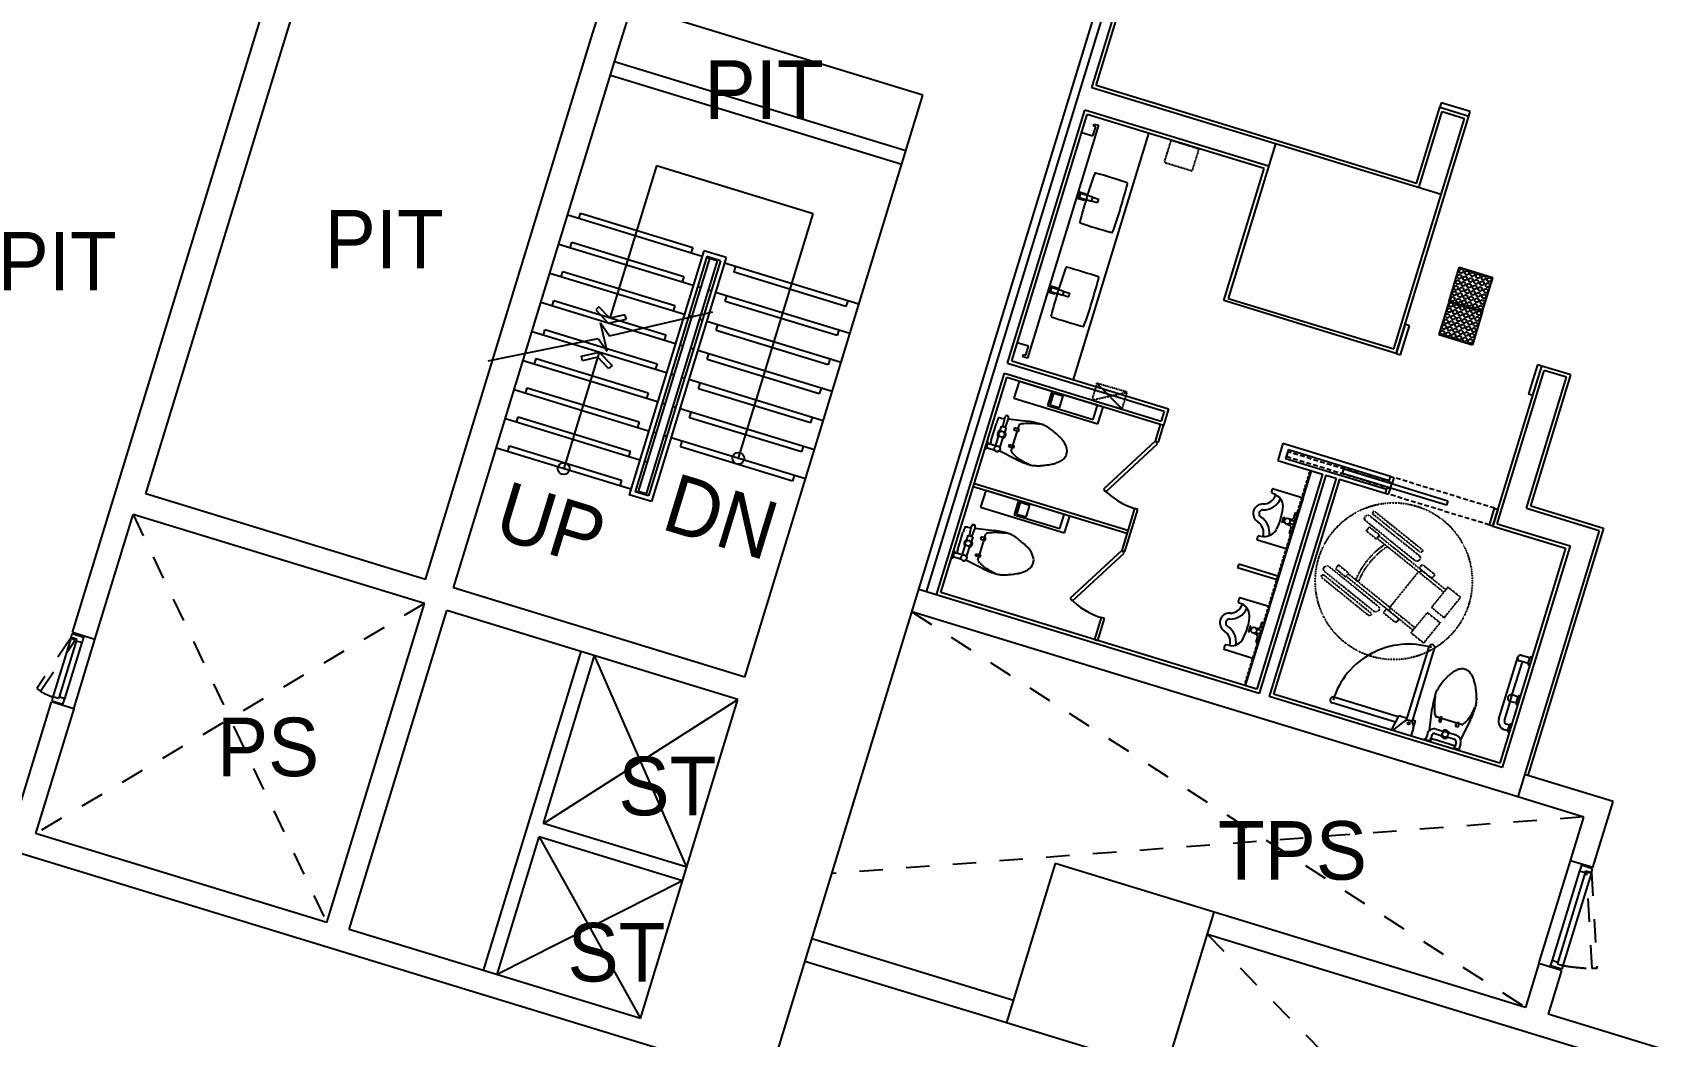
# Model space of a CAD drawing. Header units: millimetres. Extents: x -7718 to 421089, y 87466 to 341395.
# Drawn here: x 179445 to 193434, y 223315 to 231889 of the extents above; entities that cross this region are included whole.
import ezdxf
from ezdxf.enums import TextEntityAlignment as Align

# ---------------------------------------------------------------- set-up
doc = ezdxf.new("R2010")
doc.units = ezdxf.units.MM
doc.header["$LTSCALE"] = 200
doc.header["$MEASUREMENT"] = 0
for name, pattern in [('H0', [0.3, 0.2, -0.1]), ('HIDDEN', [2, 1, -1]), ('HIDDEN2', [0.188, 0.125, -0.063])]:
    doc.linetypes.add(name, pattern=pattern)
doc.layers.add('e-plan', color=9, linetype='CONTINUOUS')
doc.styles.add('kiahn', font='HY울릉도L.TTF')

msp = doc.modelspace()

# ---------------------------------------------------------------- linework, layer by layer
at = {"layer": 'e-plan'}
for p, q in [((179785, 226764), (182041, 234142)), ((180409, 227949), (181929, 232921)), ((188486, 231419), (188743, 232260)), ((188524, 231439), (188781, 232280)), ((184213, 231843), (184320, 232191)), ((184455, 231780), (184559, 232117)), ((187045, 231357), (184559, 232117)), ((185722, 222926), (188544, 232154)), ((187076, 227113), (188631, 232200)), ((182799, 227218), (184213, 231843)), ((183038, 227145), (184455, 231780)), ((186899, 230879), (184413, 231639)), ((186864, 230764), (184377, 231525)), ((190054, 230939), (188486, 231419)), ((191259, 230602), (188524, 231439)), ((185525, 226384), (187045, 231357)), ((191259, 230602), (191457, 231253)), ((191469, 231291), (191457, 231253)), ((191457, 231253), (191706, 231177)), ((191457, 231253), (191706, 231177)), ((191718, 231215), (191469, 231291)), ((187767, 229066), (188428, 231227)), ((187804, 229086), (188447, 231190)), ((189996, 230748), (188428, 231227)), ((189958, 230728), (188447, 231190)), ((188501, 231090), (188506, 231109)), ((188506, 231109), (188545, 231098)), ((191086, 229149), (191706, 231177)), ((191278, 230565), (191477, 231215)), ((191470, 230506), (191669, 231157)), ((191477, 231215), (191669, 231157)), ((191706, 231177), (191718, 231215)), ((188545, 231098), (187937, 229108)), ((188330, 228925), (188973, 231029)), ((188401, 231037), (188496, 231008)), ((188496, 231008), (188520, 231084)), ((188520, 231084), (188501, 231090)), ((184769, 230751), (184371, 229450)), ((186107, 230342), (184769, 230751)), ((189613, 229600), (189958, 230728)), ((188365, 230474), (188382, 230529)), ((188420, 230457), (188365, 230474)), ((188389, 230515), (188379, 230482)), ((188379, 230482), (188484, 230449)), ((188382, 230529), (188437, 230512)), ((188495, 230483), (188389, 230515)), ((188424, 230468), (188420, 230457)), ((188437, 230512), (188434, 230501)), ((188484, 230449), (188495, 230483)), ((188484, 230449), (188495, 230483)), ((188532, 230435), (188484, 230449)), ((188495, 230483), (188543, 230468)), ((188543, 230468), (188532, 230435)), ((185160, 229978), (184012, 230329)), ((184108, 230300), (184122, 230348)), ((184122, 230348), (185079, 230055)), ((185469, 228253), (186107, 230342)), ((185084, 229730), (183936, 230081)), ((184032, 230051), (184046, 230099)), ((184046, 230099), (185003, 229807)), ((185174, 230026), (184537, 227941)), ((185079, 230055), (185064, 230008)), ((185365, 229968), (185174, 230026)), ((183956, 229803), (183970, 229850)), ((183970, 229850), (184927, 229558)), ((185201, 229976), (184587, 227968)), ((185222, 229959), (184614, 227970)), ((185289, 229939), (184681, 227950)), ((185316, 229941), (184702, 227933)), ((185365, 229968), (184728, 227883)), ((185222, 229959), (185198, 229967)), ((185316, 229941), (185201, 229976)), ((185289, 229939), (185222, 229959)), ((186498, 229569), (185351, 229920)), ((185432, 229843), (185446, 229891)), ((191537, 229597), (191624, 229884)), ((191624, 229884), (191911, 229796)), ((191911, 229796), (191624, 229884)), ((191624, 229884), (191911, 229796)), ((185008, 229481), (183860, 229832)), ((185003, 229807), (184988, 229759)), ((185146, 229711), (185122, 229718)), ((186388, 229550), (185432, 229843)), ((188119, 229671), (188136, 229726)), ((188144, 229712), (188133, 229678)), ((188136, 229726), (188192, 229709)), ((188249, 229679), (188144, 229712)), ((188192, 229709), (188188, 229698)), ((191824, 229509), (191911, 229796)), ((184932, 229232), (183784, 229583)), ((183880, 229554), (183894, 229602)), ((183894, 229602), (184851, 229309)), ((185237, 229683), (185213, 229690)), ((186422, 229320), (185275, 229671)), ((185356, 229594), (185370, 229642)), ((186312, 229302), (185356, 229594)), ((186403, 229598), (186388, 229550)), ((188175, 229654), (188119, 229671)), ((188133, 229678), (188239, 229646)), ((188178, 229665), (188175, 229654)), ((188239, 229646), (188249, 229679)), ((188239, 229646), (188249, 229679)), ((188287, 229631), (188239, 229646)), ((188249, 229679), (188297, 229665)), ((188297, 229665), (188287, 229631)), ((191086, 229149), (189613, 229600)), ((191537, 229597), (191449, 229310)), ((191537, 229597), (191824, 229509)), ((191537, 229597), (191824, 229509)), ((184279, 229548), (184251, 229521)), ((184251, 229521), (184358, 229408)), ((184371, 229450), (184279, 229548)), ((184358, 229408), (184514, 229441)), ((184369, 229300), (185251, 229504)), ((184501, 229480), (184371, 229450)), ((184514, 229441), (184501, 229480)), ((184927, 229558), (184912, 229510)), ((185070, 229462), (185046, 229469)), ((185161, 229434), (185137, 229442)), ((191824, 229509), (191736, 229223)), ((184856, 228984), (183708, 229335)), ((183804, 229305), (183818, 229353)), ((183818, 229353), (184775, 229061)), ((184349, 229167), (184292, 229411)), ((184292, 229411), (184369, 229300)), ((184851, 229309), (184836, 229262)), ((186346, 229072), (185199, 229423)), ((185280, 229346), (185294, 229393)), ((186236, 229053), (185280, 229346)), ((186327, 229350), (186312, 229302)), ((191162, 229398), (191086, 229149)), ((191124, 229138), (191200, 229386)), ((191200, 229386), (191162, 229398)), ((191449, 229310), (191736, 229223)), ((191736, 229223), (191449, 229310)), ((191449, 229310), (191736, 229223)), ((183333, 229087), (184272, 229278)), ((184282, 229159), (183978, 228165)), ((184130, 229125), (184282, 229159)), ((184272, 229278), (184349, 229167)), ((184282, 229159), (184392, 229045)), ((184994, 229213), (184970, 229221)), ((185085, 229186), (185061, 229193)), ((186270, 228823), (185123, 229174)), ((187947, 229210), (187851, 229239)), ((187923, 229133), (187947, 229210)), ((191086, 229149), (191124, 229138)), ((184780, 228735), (183632, 229086)), ((183728, 229057), (183742, 229105)), ((183742, 229105), (184698, 228812)), ((184138, 229087), (184130, 229125)), ((184269, 229117), (184138, 229087)), ((184360, 229019), (184269, 229117)), ((184392, 229045), (184360, 229019)), ((184775, 229061), (184760, 229013)), ((185204, 229097), (185218, 229145)), ((186160, 228804), (185204, 229097)), ((186251, 229101), (186236, 229053)), ((187767, 229066), (189106, 228657)), ((187804, 229086), (189143, 228677)), ((187898, 229120), (187904, 229139)), ((187937, 229108), (187898, 229120)), ((187904, 229139), (187923, 229133)), ((191911, 227674), (192329, 229041)), ((192291, 229053), (192215, 228804)), ((192253, 228793), (192329, 229041)), ((192329, 229041), (192291, 229053)), ((192578, 228965), (192329, 229041)), ((184918, 228965), (184894, 228972)), ((185009, 228937), (184985, 228944)), ((186194, 228574), (185047, 228925)), ((185128, 228848), (185142, 228896)), ((187162, 227087), (187741, 228980)), ((187199, 227107), (187760, 228943)), ((187741, 228980), (189079, 228571)), ((189099, 228533), (187760, 228943)), ((187866, 228910), (187822, 228767)), ((188583, 228691), (187866, 228910)), ((191948, 227694), (192349, 229004)), ((192198, 227826), (192540, 228945)), ((192235, 227846), (192578, 228965)), ((192540, 228945), (192349, 229004)), ((184703, 228486), (183556, 228837)), ((183652, 228808), (183666, 228856)), ((183666, 228856), (184622, 228564)), ((184698, 228812), (184684, 228764)), ((186084, 228556), (185128, 228848)), ((186175, 228852), (186160, 228804)), ((187822, 228767), (188539, 228548)), ((188147, 228825), (188110, 228703)), ((188132, 228707), (188163, 228809)), ((188535, 228706), (188147, 228825)), ((188163, 228809), (188239, 228786)), ((188239, 228786), (188208, 228683)), ((192215, 228804), (192253, 228793)), ((184627, 228238), (183480, 228589)), ((183576, 228559), (183590, 228607)), ((183590, 228607), (184546, 228315)), ((184842, 228716), (184818, 228723)), ((184933, 228688), (184909, 228696)), ((186118, 228326), (184971, 228677)), ((185052, 228600), (185066, 228647)), ((186008, 228307), (185052, 228600)), ((186099, 228604), (186084, 228556)), ((187712, 228597), (187743, 228593)), ((187727, 228524), (187743, 228593)), ((187743, 228593), (187747, 228607)), ((187772, 228590), (187746, 228518)), ((187775, 228598), (187772, 228590)), ((187772, 228590), (187939, 228569)), ((188110, 228703), (188498, 228584)), ((188208, 228683), (188132, 228707)), ((188498, 228584), (188535, 228706)), ((188539, 228548), (188583, 228691)), ((189106, 228657), (189079, 228571)), ((189143, 228677), (189099, 228533)), ((184622, 228564), (184608, 228516)), ((184766, 228467), (184742, 228475)), ((187628, 228408), (187650, 228480)), ((187650, 228480), (187672, 228551)), ((187664, 228355), (187694, 228451)), ((187702, 228479), (187717, 228527)), ((187717, 228527), (187755, 228515)), ((187755, 228515), (187741, 228468)), ((187828, 228514), (187822, 228495)), ((187822, 228495), (187861, 228483)), ((187866, 228502), (187828, 228514)), ((187832, 228424), (187866, 228534)), ((187861, 228483), (187866, 228502)), ((189071, 228542), (189027, 228399)), ((189055, 228390), (189099, 228533)), ((189099, 228533), (189071, 228542)), ((184551, 227989), (183404, 228340)), ((183500, 228311), (183514, 228359)), ((183514, 228359), (184470, 228066)), ((184546, 228315), (184532, 228267)), ((184856, 228440), (184833, 228447)), ((186042, 228077), (184895, 228428)), ((184976, 228351), (184990, 228399)), ((185932, 228059), (184976, 228351)), ((186023, 228355), (186008, 228307)), ((187573, 228331), (187594, 228398)), ((187584, 228332), (187573, 228331)), ((187587, 228342), (187584, 228332)), ((187587, 228342), (187599, 228380)), ((187659, 228320), (187587, 228342)), ((187594, 228398), (187602, 228390)), ((187602, 228390), (187599, 228380)), ((187599, 228380), (187619, 228374)), ((187671, 228358), (187619, 228374)), ((187840, 228244), (187697, 228317)), ((187703, 228343), (187732, 228439)), ((187778, 228352), (187784, 228371)), ((187817, 228340), (187778, 228352)), ((187784, 228371), (187822, 228359)), ((187798, 228314), (187832, 228424)), ((187822, 228359), (187817, 228340)), ((189027, 228399), (188588, 227989)), ((188608, 227968), (189047, 228377)), ((189027, 228399), (189055, 228390)), ((189047, 228377), (189027, 228399)), ((190119, 228379), (190075, 228235)), ((191037, 228098), (190119, 228379)), ((190166, 228328), (190142, 228251)), ((190166, 228328), (191026, 228064)), ((184690, 228219), (184666, 228226)), ((190075, 228235), (190457, 228118)), ((190142, 228251), (191003, 227988)), ((184470, 228066), (184456, 228018)), ((185947, 228106), (185932, 228059)), ((187475, 228010), (187484, 228039)), ((187484, 228039), (188794, 227638)), ((189800, 226311), (190362, 228147)), ((190457, 228118), (189896, 226282)), ((190486, 228109), (189916, 226245)), ((190572, 228083), (190002, 226218)), ((190601, 228074), (190039, 226238)), ((190486, 228109), (190572, 228083)), ((190601, 228074), (190993, 227954)), ((190626, 228124), (190638, 228162)), ((191516, 227852), (190626, 228124)), ((190638, 228162), (191527, 227890)), ((191022, 228050), (191037, 228098)), ((191051, 228041), (191022, 228050)), ((191037, 228098), (191065, 228089)), ((191065, 228089), (191051, 228041)), ((182799, 227218), (180409, 227949)), ((184728, 227883), (184537, 227941)), ((184702, 227933), (184587, 227968)), ((184681, 227950), (184614, 227970)), ((187862, 227892), (187475, 228010)), ((187581, 227978), (187537, 227835)), ((188298, 227759), (187581, 227978)), ((187862, 227892), (187825, 227771)), ((188250, 227774), (187862, 227892)), ((188250, 227773), (187862, 227892)), ((188588, 227989), (188608, 227968)), ((190022, 227961), (190031, 227990)), ((190058, 227940), (190026, 227955)), ((190037, 227993), (190291, 227915)), ((190291, 227915), (190156, 227476)), ((191007, 228002), (190993, 227954)), ((190993, 227954), (191021, 227946)), ((191036, 227993), (191007, 228002)), ((191021, 227946), (191036, 227993)), ((191527, 227890), (191516, 227852)), ((179976, 226706), (180302, 227772)), ((182789, 227012), (180302, 227772)), ((187537, 227835), (188254, 227615)), ((187825, 227771), (188213, 227652)), ((187847, 227774), (187878, 227877)), ((187923, 227751), (187847, 227774)), ((187878, 227877), (187954, 227853)), ((187954, 227853), (187923, 227751)), ((188213, 227652), (188250, 227773)), ((188298, 227759), (188250, 227774)), ((188250, 227774), (188250, 227774)), ((188254, 227615), (188298, 227759)), ((188785, 227610), (188298, 227759)), ((188298, 227759), (188298, 227759)), ((188851, 227825), (188742, 227466)), ((188770, 227457), (188880, 227816)), ((188880, 227816), (188851, 227825)), ((190111, 227704), (190126, 227752)), ((190130, 227750), (190116, 227702)), ((190126, 227752), (190130, 227750)), ((190211, 227741), (190226, 227789)), ((190226, 227789), (190250, 227782)), ((191882, 227683), (191926, 227826)), ((191955, 227817), (191911, 227674)), ((191926, 227826), (191955, 227817)), ((192198, 227826), (192820, 227636)), ((192235, 227846), (192857, 227656)), ((187365, 227547), (187387, 227619)), ((187427, 227664), (187458, 227661)), ((187442, 227592), (187458, 227661)), ((187458, 227661), (187462, 227675)), ((187487, 227657), (187461, 227586)), ((187490, 227666), (187487, 227657)), ((187487, 227657), (187654, 227637)), ((188794, 227638), (188785, 227610)), ((190116, 227702), (190111, 227704)), ((190130, 227714), (190120, 227717)), ((190136, 227733), (190126, 227736)), ((190154, 227691), (190178, 227683)), ((190169, 227738), (190192, 227731)), ((190219, 227681), (190171, 227696)), ((190188, 227665), (190173, 227617)), ((190173, 227617), (190197, 227609)), ((190178, 227683), (190188, 227665)), ((190228, 227710), (190180, 227724)), ((190192, 227731), (190211, 227741)), ((191911, 227674), (191882, 227683)), ((191911, 227674), (192532, 227484)), ((191948, 227694), (192570, 227504)), ((192820, 227636), (192124, 225360)), ((192857, 227656), (192211, 225543)), ((187343, 227476), (187365, 227547)), ((187379, 227423), (187409, 227518)), ((187417, 227547), (187432, 227595)), ((187418, 227411), (187447, 227507)), ((187432, 227595), (187470, 227583)), ((187470, 227583), (187456, 227535)), ((187513, 227382), (187547, 227492)), ((187543, 227582), (187537, 227563)), ((187537, 227563), (187575, 227551)), ((187581, 227570), (187543, 227582)), ((187547, 227492), (187580, 227602)), ((187575, 227551), (187581, 227570)), ((189899, 227559), (189908, 227588)), ((190156, 227476), (189903, 227553)), ((189914, 227591), (189949, 227586)), ((192532, 227484), (191971, 225648)), ((192570, 227504), (191991, 225610)), ((187288, 227398), (187309, 227465)), ((187299, 227400), (187288, 227398)), ((187302, 227410), (187299, 227400)), ((187302, 227410), (187314, 227448)), ((187374, 227388), (187302, 227410)), ((187309, 227465), (187317, 227457)), ((187317, 227457), (187314, 227448)), ((187314, 227448), (187334, 227442)), ((187386, 227426), (187334, 227442)), ((187555, 227312), (187411, 227384)), ((187493, 227419), (187499, 227438)), ((187532, 227407), (187493, 227419)), ((187499, 227438), (187537, 227427)), ((187537, 227427), (187532, 227407)), ((188742, 227466), (188303, 227057)), ((188323, 227035), (188762, 227444)), ((188742, 227466), (188770, 227457)), ((188762, 227444), (188742, 227466)), ((189741, 227349), (189732, 227320)), ((190085, 227244), (189741, 227349)), ((189732, 227320), (190077, 227215)), ((190077, 227215), (190085, 227244)), ((185525, 226384), (183038, 227145)), ((189916, 226245), (187009, 227133)), ((189896, 226282), (187199, 227107)), ((188303, 227057), (188323, 227035)), ((189746, 227057), (189737, 227029)), ((190006, 226983), (189752, 227061)), ((181955, 224286), (182789, 227012)), ((182147, 224228), (182980, 226953)), ((185466, 226193), (182980, 226953)), ((192124, 225360), (186950, 226942)), ((189740, 227022), (189773, 227007)), ((189871, 226543), (190006, 226983)), ((188566, 226892), (188509, 226706)), ((188538, 226697), (188595, 226884)), ((188595, 226884), (188566, 226892)), ((189840, 226819), (189826, 226771)), ((189826, 226771), (189831, 226770)), ((189831, 226770), (189845, 226818)), ((189845, 226781), (189835, 226784)), ((189845, 226818), (189840, 226819)), ((189850, 226800), (189841, 226803)), ((189884, 226806), (189907, 226799)), ((189943, 226777), (189895, 226792)), ((189907, 226799), (189926, 226809)), ((189926, 226809), (189941, 226857)), ((189941, 226857), (189965, 226849)), ((179772, 226721), (179617, 226214)), ((179815, 226692), (179669, 226214)), ((179863, 226678), (179717, 226199)), ((179772, 226721), (179782, 226755)), ((179820, 226707), (179772, 226721)), ((179782, 226755), (179878, 226725)), ((179976, 226706), (179785, 226764)), ((179795, 226113), (179976, 226706)), ((179815, 226692), (179820, 226707)), ((179863, 226678), (179815, 226692)), ((179868, 226692), (179863, 226678)), ((179878, 226725), (179868, 226692)), ((188509, 226706), (188538, 226697)), ((189623, 226656), (189614, 226627)), ((189664, 226653), (189629, 226659)), ((189869, 226758), (189893, 226751)), ((189934, 226749), (189886, 226763)), ((189903, 226732), (189888, 226684)), ((189888, 226684), (189912, 226677)), ((189893, 226751), (189903, 226732)), ((183294, 223877), (184128, 226603)), ((183804, 225133), (184242, 226567)), ((185028, 224759), (184242, 226567)), ((189618, 226621), (189871, 226543)), ((179617, 226214), (179607, 226181)), ((179665, 226200), (179617, 226214)), ((179669, 226214), (179665, 226200)), ((179717, 226199), (179669, 226214)), ((191991, 225610), (190002, 226218)), ((191971, 225648), (190039, 226238)), ((179219, 224914), (179604, 226171)), ((179795, 226113), (179469, 225047)), ((179795, 226113), (179604, 226171)), ((179607, 226181), (179702, 226152)), ((179702, 226152), (179713, 226185)), ((179713, 226185), (179717, 226199)), ((183804, 225133), (185466, 226193)), ((184633, 223468), (185466, 226193)), ((192938, 225321), (192182, 225552)), ((192688, 225188), (192124, 225360)), ((192765, 224757), (192938, 225321)), ((185028, 224759), (183804, 225133)), ((192574, 224815), (192688, 225188)), ((181955, 224286), (179469, 225047)), ((183409, 223842), (183769, 225018)), ((183769, 225018), (184633, 223468)), ((184993, 224644), (183769, 225018)), ((185722, 222926), (179219, 224914)), ((192305, 223936), (192574, 224815)), ((192765, 224757), (192574, 224815)), ((192652, 224729), (192418, 223964)), ((192700, 224714), (192466, 223949)), ((192752, 224714), (192509, 223920)), ((192656, 224743), (192652, 224729)), ((192652, 224729), (192700, 224714)), ((192667, 224777), (192656, 224743)), ((192762, 224747), (192667, 224777)), ((192700, 224714), (192704, 224728)), ((192704, 224728), (192752, 224714)), ((192752, 224714), (192762, 224747)), ((184993, 224644), (183409, 223842)), ((192191, 223562), (189532, 224375)), ((184633, 223468), (182147, 224228)), ((186096, 224150), (187818, 223623)), ((186096, 224150), (187818, 223623)), ((193184, 223049), (189474, 224184)), ((186038, 223958), (187759, 223432)), ((186038, 223958), (187759, 223432)), ((192305, 223936), (192191, 223562)), ((192496, 223877), (192305, 223936)), ((192496, 223877), (192382, 223504)), ((192403, 223916), (192414, 223949)), ((192499, 223887), (192403, 223916)), ((192414, 223949), (192418, 223964)), ((192418, 223964), (192466, 223949)), ((192466, 223949), (192462, 223935)), ((192462, 223935), (192509, 223920)), ((192509, 223920), (192499, 223887)), ((193434, 223182), (192382, 223504))]:
    msp.add_line(p, q, dxfattribs=at)
at = {"layer": 'e-plan', "linetype": 'HIDDEN2', "ltscale": 0.005}
for p, q in [((189109, 230789), (189165, 230971)), ((189165, 230971), (189401, 230898)), ((189401, 230898), (189345, 230717)), ((189333, 230710), (189116, 230776)), ((188530, 228894), (188487, 228750)), ((188789, 228818), (188530, 228894)), ((188487, 228750), (188746, 228674)), ((188746, 228674), (188789, 228818))]:
    msp.add_line(p, q, dxfattribs=at)
at = {"layer": 'e-plan', "ltscale": 0.5}
for p, q in [((190054, 230939), (189651, 229619)), ((191470, 230506), (190054, 230939)), ((191066, 229187), (191470, 230506)), ((189651, 229619), (191066, 229187)), ((188174, 224790), (187759, 223432)), ((189532, 224375), (188174, 224790)), ((189117, 223017), (189532, 224375)), ((187759, 223432), (189117, 223017))]:
    msp.add_line(p, q, dxfattribs=at)
at = {"layer": 'e-plan', "linetype": 'HIDDEN2', "ltscale": 0.02}
for p, q in [((188746, 228674), (188530, 228894)), ((188487, 228750), (188789, 228818))]:
    msp.add_line(p, q, dxfattribs=at)
at = {"layer": 'e-plan', "linetype": 'H0'}
for p, q in [((190160, 228308), (190148, 228270)), ((191049, 228037), (190160, 228308)), ((190148, 228270), (191037, 227998)), ((191037, 227998), (191049, 228037)), ((191926, 227826), (191065, 228089)), ((191882, 227683), (191021, 227946))]:
    msp.add_line(p, q, dxfattribs=at)
at = {"layer": 'e-plan', "linetype": 'HIDDEN2', "ltscale": 0.01}
msp.add_line((189791, 226314), (190352, 228150), dxfattribs=at)
at = {"layer": 'e-plan', "linetype": 'HIDDEN'}
for p, q in [((180302, 227772), (181955, 224286)), ((182789, 227012), (179469, 225047)), ((186950, 226942), (192191, 223562)), ((179772, 226721), (179478, 226287)), ((179511, 226263), (179803, 226697)), ((179803, 226697), (179772, 226721)), ((179478, 226287), (179511, 226263)), ((192685, 225189), (186266, 224705)), ((192712, 224711), (192752, 224714)), ((192760, 223894), (192712, 224711)), ((192752, 224714), (192800, 223895)), ((189474, 224184), (192553, 221047)), ((192800, 223895), (192760, 223894))]:
    msp.add_line(p, q, dxfattribs=at)
at = {"layer": 'e-plan', "linetype": 'HIDDEN', "ltscale": 0.001}
for p, q in [((190861, 227761), (191281, 227423)), ((191287, 227453), (190890, 227774)), ((190907, 227796), (191305, 227475)), ((191246, 227379), (190826, 227718)), ((190856, 227667), (190830, 227634)), ((190830, 227634), (190917, 227564)), ((190943, 227597), (190856, 227667)), ((190917, 227564), (190943, 227597)), ((191276, 227284), (190921, 227570)), ((190939, 227591), (191293, 227305)), ((190568, 227309), (190594, 227342)), ((190594, 227342), (190681, 227272)), ((191289, 227322), (191302, 227338)), ((191317, 227340), (191409, 227266)), ((190452, 227233), (190850, 226911)), ((190867, 226933), (190470, 227254)), ((190476, 227285), (190896, 226946)), ((190931, 226989), (190511, 227328)), ((190654, 227239), (190568, 227309)), ((190681, 227272), (190654, 227239)), ((190659, 227245), (191013, 226959)), ((191031, 226980), (190676, 227266)), ((191276, 227284), (191031, 226980)), ((191276, 227284), (191492, 227109)), ((191382, 227233), (191290, 227307)), ((191293, 227305), (191510, 227130)), ((191410, 227251), (191397, 227235)), ((191527, 227152), (191387, 226979)), ((191496, 226891), (191636, 227065)), ((191636, 227065), (191527, 227152)), ((190996, 226959), (190983, 226943)), ((190984, 226928), (191076, 226854)), ((191103, 226886), (191011, 226961)), ((191013, 226959), (191230, 226784)), ((191031, 226980), (191247, 226805)), ((191212, 226762), (191352, 226935)), ((191352, 226935), (191461, 226848)), ((191387, 226979), (191496, 226891)), ((191091, 226855), (191104, 226872)), ((191321, 226675), (191461, 226848)), ((191212, 226762), (191321, 226675))]:
    msp.add_line(p, q, dxfattribs=at)
at = {"layer": 'e-plan', "ltscale": 400}
for p, q in [((191174, 226015), (191366, 226643)), ((191222, 226000), (191414, 226628)), ((191962, 226027), (192123, 226553)), ((192077, 226234), (192163, 226514)), ((192213, 226499), (192139, 226522)), ((192228, 226547), (192154, 226569)), ((192213, 226499), (192228, 226547)), ((191102, 226044), (190554, 226211)), ((192059, 226173), (192077, 226234)), ((192126, 226212), (192080, 226233)), ((192110, 226161), (192127, 226215)), ((191079, 225999), (190540, 226164)), ((191370, 225928), (191394, 226117)), ((192010, 226012), (192059, 226173)), ((192111, 226164), (192061, 226172)), ((191108, 226055), (191044, 225931)), ((191058, 225927), (191153, 226005)), ((191108, 226055), (191180, 226033)), ((191233, 225952), (191211, 225880)), ((191227, 226019), (191251, 226011)), ((191233, 225952), (191251, 226011)), ((191427, 225939), (191495, 225919)), ((191539, 226010), (191429, 226043)), ((191460, 226044), (191449, 226006)), ((191449, 226006), (191468, 226000)), ((191479, 226038), (191460, 226044)), ((191468, 226000), (191479, 226038)), ((191649, 225976), (191539, 226010)), ((191592, 225962), (191604, 226000)), ((191611, 225956), (191592, 225962)), ((191604, 226000), (191623, 225995)), ((191623, 225995), (191611, 225956)), ((191719, 226018), (191634, 225852)), ((192038, 225925), (192012, 225933)), ((192053, 225973), (192026, 225981)), ((192038, 225925), (192053, 225973)), ((191328, 225855), (191320, 225847)), ((191337, 225852), (191328, 225855)), ((191352, 225900), (191337, 225852)), ((191337, 225852), (191376, 225840)), ((191376, 225840), (191382, 225860)), ((191385, 225837), (191376, 225840)), ((191390, 225888), (191382, 225860)), ((191387, 225826), (191385, 225837)), ((191483, 225828), (191411, 225850)), ((191415, 225901), (191483, 225880)), ((191555, 225806), (191483, 225828)), ((191584, 225850), (191512, 225872)), ((191595, 225888), (191524, 225910)), ((191582, 225777), (191589, 225797)), ((191597, 225825), (191589, 225797)), ((191635, 225813), (191621, 225765)), ((191565, 225772), (191573, 225780)), ((191573, 225780), (191582, 225777)), ((191621, 225765), (191582, 225777)), ((191621, 225765), (191630, 225762)), ((191630, 225762), (191632, 225751))]:
    msp.add_line(p, q, dxfattribs=at)
at = {"layer": 'e-plan'}
for centre, radius in [((191641, 229853), 17.5), ((191689, 229838), 17.5), ((191597, 229709), 17.5), ((191612, 229757), 17.5), ((191626, 229805), 17.5), ((191645, 229695), 17.5), ((191660, 229743), 17.5), ((191674, 229790), 17.5), ((191707, 229728), 17.5), ((191722, 229776), 17.5), ((191737, 229824), 17.5), ((191755, 229713), 17.5), ((191770, 229761), 17.5), ((191785, 229809), 17.5), ((191803, 229699), 17.5), ((191818, 229747), 17.5), ((191832, 229794), 17.5), ((191866, 229732), 17.5), ((191880, 229780), 17.5), ((191553, 229566), 17.5), ((191568, 229614), 17.5), ((191583, 229662), 17.5), ((191601, 229551), 17.5), ((191616, 229599), 17.5), ((191630, 229647), 17.5), ((191664, 229585), 17.5), ((191678, 229632), 17.5), ((191693, 229680), 17.5), ((191711, 229570), 17.5), ((191726, 229618), 17.5), ((191741, 229666), 17.5), ((191759, 229555), 17.5), ((191774, 229603), 17.5), ((191788, 229651), 17.5), ((191822, 229588), 17.5), ((191836, 229636), 17.5), ((191851, 229684), 17.5), ((191510, 229422), 17.5), ((191524, 229470), 17.5), ((191539, 229518), 17.5), ((191572, 229456), 17.5), ((191587, 229503), 17.5), ((191620, 229441), 17.5), ((191634, 229489), 17.5), ((191649, 229537), 17.5), ((191668, 229426), 17.5), ((191682, 229474), 17.5), ((191697, 229522), 17.5), ((191715, 229412), 17.5), ((191730, 229460), 17.5), ((191745, 229507), 17.5), ((191778, 229445), 17.5), ((191792, 229493), 17.5), ((191807, 229541), 17.5), ((191480, 229327), 17.5), ((191495, 229375), 17.5), ((191528, 229312), 17.5), ((191543, 229360), 17.5), ((191557, 229408), 17.5), ((191576, 229298), 17.5), ((191591, 229345), 17.5), ((191605, 229393), 17.5), ((191624, 229283), 17.5), ((191638, 229331), 17.5), ((191653, 229379), 17.5), ((191686, 229316), 17.5), ((191701, 229364), 17.5), ((191734, 229302), 17.5), ((191749, 229349), 17.5), ((191763, 229397), 17.5), ((191672, 229268), 17.5), ((191719, 229254), 17.5), ((187717, 228459), 25), ((187679, 228335), 25), ((183978, 228165), 50), ((185469, 228253), 50), ((190156, 227716), 25), ((187432, 227527), 25), ((187394, 227402), 25), ((189871, 226784), 25)]:
    msp.add_circle(centre, radius, dxfattribs=at)
at = {"layer": 'e-plan', "linetype": 'HIDDEN', "ltscale": 0.001}
msp.add_circle((191065, 227203), 670, dxfattribs=at)
at = {"layer": 'e-plan', "ltscale": 400}
for centre, radius in [((191192, 225990), 10), ((191504, 225895), 25)]:
    msp.add_circle(centre, radius, dxfattribs=at)
at = {"layer": 'e-plan'}
for centre, radius, start, end in [((192953, 229101), 4716, 160.3592, 162.9991), ((188516, 230685), 5, 74.6129, 160.3592), ((187178, 225824), 5047, 71.3852, 74.6129), ((184223, 231770), 4716, 340.3592, 345.6389), ((188787, 230602), 5, 345.6389, 71.3852), ((192953, 229101), 4716, 162.9991, 165.6389), ((188389, 230270), 5, 165.6389, 251.3852), ((189998, 235048), 5047, 251.3852, 254.6129), ((188660, 230187), 5, 254.6129, 340.3592), ((192707, 228298), 4716, 160.3592, 162.9991), ((188270, 229882), 5, 74.6129, 160.3592), ((186932, 225020), 5047, 71.3852, 74.6129), ((183978, 230967), 4716, 340.3592, 345.6389), ((188542, 229799), 5, 345.6389, 71.3852), ((192707, 228298), 4716, 162.9991, 165.6389), ((188143, 229467), 5, 165.6389, 251.3852), ((189753, 234245), 5047, 251.3852, 254.6129), ((188415, 229384), 5, 254.6129, 340.3592), ((188115, 228416), 463, 157.2894, 163), ((187692, 228593), 5.01, 100.0737, 157.2894), ((187695, 228578), 20, 87.0362, 100.0737), ((187683, 228347), 251, 83.3597, 87.0362), ((187761, 228603), 15, 339.6335, 166.3665), ((187717, 228459), 35, 107.8499, 218.1501), ((187717, 228459), 35, 287.8499, 38.1501), ((187877, 228530), 12.3, 118, 163), ((187897, 228493), 54.8, 97.0722, 118), ((187926, 228258), 291, 93.556, 97.0722), ((187943, 227986), 564, 91.0286, 93.556), ((187952, 227486), 1064, 88.9454, 91.0286), ((187843, 227800), 775, 77.7636, 82.8466), ((187957, 227722), 828, 86.5834, 88.9454), ((187991, 228305), 244, 77.3987, 86.5834), ((187913, 228126), 441, 71.0277, 77.7636), ((187958, 228257), 304, 64.2538, 71.0277), ((187997, 228338), 213, 56.1639, 64.2538), ((187862, 228136), 456, 54.5651, 56.1639), ((187543, 227688), 1007, 53.4892, 54.5651), ((187807, 228045), 562, 49.0375, 53.4892), ((187594, 227800), 887, 45.4927, 49.0375), ((188071, 228273), 463, 163, 167.3383), ((187679, 228335), 25, 216.1301, 314.0628), ((187802, 228313), 3.54, 163, 216.1301), ((187940, 228414), 174, 216.1301, 223.4325), ((188064, 228277), 217, 36.1301, 45.4927), ((188019, 228244), 273, 27.7808, 36.1301), ((188114, 228295), 165, 16.6901, 27.7808), ((188193, 228318), 82.6, 0.9901, 16.6901), ((188168, 228318), 108, 352.4623, 0.9901), ((188158, 228620), 475, 223.4325, 226.4349), ((188039, 228496), 303, 226.4349, 230.1947), ((188190, 228935), 775, 243.1534, 248.2364), ((187995, 228443), 234, 230.1947, 237.0546), ((188194, 228749), 599, 237.0546, 241.3435), ((188066, 228626), 441, 248.2364, 254.9723), ((188068, 228519), 337, 241.3435, 248.6013), ((188030, 228492), 304, 254.9723, 261.7462), ((188017, 228403), 213, 261.7462, 269.8361), ((188018, 228646), 456, 269.8361, 271.4349), ((188004, 229196), 1007, 271.4349, 272.5108), ((188024, 228753), 562, 272.5108, 276.9625), ((187984, 229075), 887, 276.9625, 280.5073), ((188106, 228416), 217, 280.5073, 289.8699), ((188087, 228469), 273, 289.8699, 298.2192), ((188138, 228373), 165, 298.2192, 309.3099), ((188191, 228310), 82.6, 309.3099, 325.0099), ((188170, 228324), 108, 325.0099, 333.5377), ((188188, 228315), 87.7, 333.5377, 343), ((188188, 228315), 87.7, 343, 352.4623), ((189027, 228399), 600, 223, 253), ((189953, 227972), 159, 268.3921, 335.7797), ((189953, 227972), 109, 268.3921, 343), ((190027, 227959), 5, 163, 253), ((190036, 227988), 5, 73, 163), ((190012, 227842), 108, 351.077, 64.8699), ((189948, 227780), 83, 88.3921, 237.6079), ((189948, 227780), 33, 88.3921, 237.6079), ((189845, 227618), 159, 351.3981, 57.6079), ((189179, 227973), 951, 345.4153, 351.077), ((187830, 227484), 463, 157.2894, 163), ((187407, 227660), 5.01, 100.0737, 157.2894), ((187410, 227646), 20, 87.0362, 100.0737), ((187398, 227415), 251, 83.3597, 87.0362), ((187476, 227671), 15, 339.6335, 166.3665), ((187592, 227598), 12.3, 118, 163), ((187612, 227561), 54.8, 97.0722, 118), ((187641, 227326), 291, 93.556, 97.0722), ((187658, 227054), 564, 91.0286, 93.556), ((187667, 226554), 1064, 88.9454, 91.0286), ((187557, 226868), 775, 77.7636, 82.8466), ((187672, 226790), 828, 86.5834, 88.9454), ((187706, 227372), 244, 77.3987, 86.5834), ((187628, 227194), 441, 71.0277, 77.7636), ((187673, 227324), 304, 64.2538, 71.0277), ((189845, 227618), 109, 343, 57.6079), ((189958, 227707), 122, 265.9608, 330.0924), ((189758, 227822), 352, 330.0924, 345.4153), ((187786, 227340), 463, 163, 167.3383), ((187432, 227527), 35, 107.8499, 218.1501), ((187432, 227527), 35, 287.8499, 38.1501), ((187712, 227406), 213, 56.1639, 64.2538), ((187577, 227204), 456, 54.5651, 56.1639), ((187258, 226755), 1007, 53.4892, 54.5651), ((187522, 227112), 562, 49.0375, 53.4892), ((187309, 226867), 887, 45.4927, 49.0375), ((187779, 227345), 217, 36.1301, 45.4927), ((187734, 227312), 273, 27.7808, 36.1301), ((189904, 227558), 5, 163, 253), ((189914, 227585), 5.89, 81.1301, 154.8699), ((187394, 227402), 25, 216.1301, 314.0628), ((187517, 227381), 3.54, 163, 216.1301), ((187655, 227481), 174, 216.1301, 223.4325), ((187873, 227688), 475, 223.4325, 226.4349), ((187754, 227563), 303, 226.4349, 230.1947), ((187710, 227511), 234, 230.1947, 237.0546), ((187906, 227377), 82.6, 309.3099, 325.0099), ((187885, 227392), 108, 325.0099, 333.5377), ((187829, 227362), 165, 16.6901, 27.7808), ((187903, 227383), 87.7, 333.5377, 343), ((187908, 227386), 82.6, 0.9901, 16.6901), ((187903, 227383), 87.7, 343, 352.4623), ((187883, 227385), 108, 352.4623, 0.9901), ((187904, 228003), 775, 243.1534, 248.2364), ((187909, 227817), 599, 237.0546, 241.3435), ((187781, 227693), 441, 248.2364, 254.9723), ((187783, 227587), 337, 241.3435, 248.6013), ((187745, 227560), 304, 254.9723, 261.7462), ((187732, 227470), 213, 261.7462, 269.8361), ((187733, 227713), 456, 269.8361, 271.4349), ((187719, 228264), 1007, 271.4349, 272.5108), ((187738, 227820), 562, 272.5108, 276.9625), ((187699, 228142), 887, 276.9625, 280.5073), ((187821, 227484), 217, 280.5073, 289.8699), ((187802, 227536), 273, 289.8699, 298.2192), ((187853, 227441), 165, 298.2192, 309.3099), ((188742, 227466), 600, 223, 253), ((189751, 227056), 5, 73, 163), ((189663, 226847), 83, 88.3921, 237.6079), ((189668, 227039), 159, 268.3921, 334.6019), ((189668, 227039), 109, 268.3921, 343), ((189743, 227028), 5.89, 171.1301, 244.8699), ((189712, 226902), 122, 355.9076, 60.0392), ((189560, 226685), 109, 343, 57.6079), ((189663, 226847), 33, 88.3921, 237.6079), ((189560, 226685), 159, 350.2203, 57.6079), ((188918, 227117), 951, 334.923, 340.5847), ((189482, 226918), 352, 340.5847, 355.9076), ((189628, 226654), 5, 73, 163), ((189681, 226760), 108, 261.1301, 334.923), ((191192, 225990), 675, 73, 163), ((189619, 226625), 5, 163, 253)]:
    msp.add_arc(centre, radius, start, end, dxfattribs=at)
at = {"layer": 'e-plan', "linetype": 'HIDDEN2', "ltscale": 0.005}
for centre, start, end in [((189119, 230786), 163, 253), ((189336, 230720), 253, 343)]:
    msp.add_arc(centre, 10, start, end, dxfattribs=at)
at = {"layer": 'e-plan', "linetype": 'HIDDEN', "ltscale": 0.001}
msp.add_arc((191022, 226969), 13.9, 231.0872, 51.0872, dxfattribs=at)
at = {"layer": 'e-plan', "ltscale": 400}
for centre, radius, start, end in [((191390, 226636), 25, 343, 163), ((192147, 226546), 25, 73, 253), ((192225, 226495), 12.5, 163, 253), ((192240, 226543), 12.5, 73, 163), ((191918, 225985), 562, 139.0375, 143.4892), ((192163, 225772), 887, 135.4927, 139.0375), ((191686, 226242), 217, 126.1301, 135.4927), ((191718, 226197), 273, 117.7808, 126.1301), ((191668, 226292), 165, 106.6901, 117.7808), ((191644, 226371), 82.6, 90.9901, 106.6901), ((191645, 226346), 108, 82.4623, 90.9901), ((191647, 226366), 87.7, 73, 82.4623), ((191647, 226366), 87.7, 63.5377, 73), ((191638, 226348), 108, 55.0099, 63.5377), ((191653, 226369), 82.6, 39.3099, 55.0099), ((191589, 226316), 165, 28.2192, 39.3099), ((191494, 226265), 273, 19.8699, 28.2192), ((191546, 226284), 217, 10.5073, 19.8699), ((190547, 226188), 25, 72.9998, 253), ((191837, 226091), 441, 161.0277, 167.7636), ((191658, 226169), 244, 167.3987, 176.5834), ((191706, 226136), 304, 154.2538, 161.0277), ((191625, 226175), 213, 146.1639, 154.2538), ((191826, 226040), 456, 144.5651, 146.1639), ((192275, 225721), 1007, 143.4892, 144.5651), ((190888, 226162), 887, 6.9625, 10.5073), ((191210, 226201), 562, 2.5108, 6.9625), ((190766, 226182), 1007, 1.435, 2.5108), ((190766, 226182), 1007, 1.435, 2.5108), ((192070, 226203), 32, 73, 253), ((192139, 226212), 12.5, 73, 163), ((192162, 226020), 775, 167.7636, 172.8466), ((192240, 226135), 828, 176.5834, 178.9454), ((192477, 226130), 1064, 178.9454, 181.0286), ((191976, 226121), 564, 181.0286, 183.556), ((191704, 226104), 291, 183.556, 187.0722), ((191213, 226372), 599, 327.0546, 331.3435), ((191027, 226367), 775, 333.1534, 338.2364), ((191027, 226367), 775, 333.1534, 338.2364), ((191443, 226246), 337, 331.3435, 338.6013), ((191337, 226244), 441, 338.2364, 344.9723), ((191470, 226208), 304, 344.9723, 351.7462), ((191560, 226195), 213, 351.7462, 359.8361), ((191560, 226195), 213, 351.7462, 359.8361), ((191560, 226195), 213, 351.7462, 359.8361), ((191317, 226196), 456, 359.8361, 1.435), ((191317, 226196), 456, 359.8361, 1.435), ((191317, 226196), 456, 359.8361, 1.435), ((192122, 226157), 12.5, 163, 253), ((191185, 225966), 50, 343, 129.3457), ((191409, 225882), 60, 73, 163), ((191470, 226075), 54.8, 187.0722, 208), ((191432, 226055), 12.3, 208, 253), ((191504, 225895), 35, 17.8499, 128.1501), ((191650, 225980), 3.54, 253, 306.1301), ((191549, 226118), 174, 306.1301, 313.4325), ((191342, 226336), 475, 313.4325, 316.435), ((191467, 226217), 303, 316.435, 320.1947), ((191520, 226173), 234, 320.1947, 327.0546), ((192034, 226005), 75, 163, 253), ((192034, 226005), 25, 163, 253), ((192064, 225969), 12.5, 73, 163), ((191547, 226293), 463, 249.1247, 253), ((191409, 225882), 20, 73, 163), ((191504, 225895), 35, 197.8499, 308.1501), ((191690, 226249), 463, 253, 257.3383), ((191578, 225831), 20, 343, 73), ((191578, 225831), 60, 343, 73), ((192050, 225922), 12.5, 163, 253)]:
    msp.add_arc(centre, radius, start, end, dxfattribs=at)
at = {"layer": 'e-plan', "linetype": 'HIDDEN'}
for centre, radius, start, end in [((179743, 226626), 430, 237.364, 253), ((192842, 225888), 1996, 260.4052, 267.6585)]:
    msp.add_arc(centre, radius, start, end, dxfattribs=at)
at = {"layer": 'e-plan', "linetype": 'HIDDEN', "ltscale": 0.001, "extrusion": (0, 0, -1)}
for centre, major_axis, start_param, end_param in [((190844, 227740), (17.8, -21.4), 1.374384, 4.515977), ((191384, 226946), (74, -692), 2.0724, 2.639989), ((191384, 226946), (140, -654), 2.164891, 2.756829), ((191296, 227464), (-12.3, 6.5), 1.767252, 4.908844), ((190494, 227306), (17.8, -21.4), 1.374384, 4.515977), ((191263, 227401), (-24.7, 12.9), 1.767164, 4.908757), ((191310, 227332), (8.1, -6.59), 3.138418, 4.709215), ((190461, 227243), (-12.3, 6.5), -1.374341, 1.767252), ((191284, 227294), (8.9, -10.7), 4.516094, 7.657687), ((191297, 227316), (-8.16, 6.51), -1.564958, 0.005838), ((191389, 227241), (-8.15, 6.53), 3.145386, 4.716182), ((191402, 227257), (-8.14, 6.54), 1.573354, 3.14415), ((190859, 226922), (-12.3, 6.5), 1.767078, 4.908671), ((190913, 226968), (17.8, -21.4), 4.516091, 7.657684), ((190991, 226936), (8.11, -6.58), 1.568101, 3.138897), ((191004, 226953), (8.09, -6.6), 3.13677, 4.707566), ((191083, 226862), (8.09, -6.6), -0.005026, 1.56577), ((191096, 226878), (-8.14, 6.54), 1.573354, 3.14415)]:
    msp.add_ellipse(centre, major_axis=major_axis, ratio=1, start_param=start_param, end_param=end_param, dxfattribs=at)
at = {"layer": 'e-plan', "linetype": 'HIDDEN', "ltscale": 0.001}
msp.add_ellipse((190898, 227785), major_axis=(8.9, -10.7), ratio=1, start_param=1.767244, end_param=4.908837, dxfattribs=at)

# ---------------------------------------------------------------- texts
at = {"layer": 'e-plan', "style": 'kiahn'}
for p in [(185689, 231403), (182446, 230125), (179654, 229937)]:
    msp.add_text('PIT', height=500, dxfattribs=at).set_placement(p, align=Align.MIDDLE)
for s, p in [('UP', (183868, 227688)), ('DN', (185322, 227755))]:
    msp.add_text(s, height=500, rotation=343, dxfattribs=at).set_placement(p, align=Align.MIDDLE)
for s, p in [('PS', (181890, 225537)), ('ST', (185281, 225203)), ('TPS', (190836, 224653)), ('ST', (184847, 223783))]:
    msp.add_text(s, height=500, dxfattribs=at).set_placement(p, align=Align.RIGHT)

doc.saveas('drawing.dxf')
